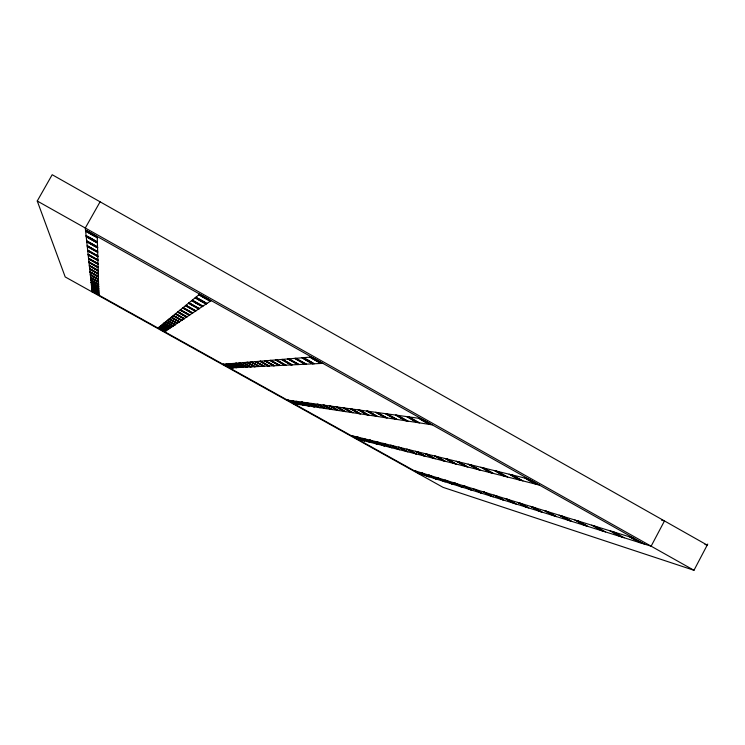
<?xml version="1.0" encoding="UTF-8"?>
<svg xmlns="http://www.w3.org/2000/svg" width="745" height="745" viewBox="0 0 745 745"><rect width="100%" height="100%" fill="white"/><g stroke="black" fill="none" stroke-linecap="round" stroke-linejoin="round"><path stroke-width="1.12" d="M704.975 544.465L707.21 545.098L52.187 174.721L37.25 201.01L65.206 276.944L443.098 487.37L693.977 570.279L707.75 544.064M100.091 201.811L85.284 228.026L92.175 291.965M157.977 328.033L199.707 294.117M164.654 331.749L211.217 300.589M223.072 364.277L311.568 357.004M229.665 367.956L322.846 363.346M287.384 400.093L421.158 418.597M293.903 403.725L432.202 424.818M350.942 435.49L528.531 478.961M357.377 439.075L539.361 485.051M661.513 520.159L664.475 520.932L651.13 546.187L417.833 473.299M413.754 470.467L633.753 538.114M480.311 492.696L481.531 493.171L472.73 488.599M443.377 481.168L444.411 481.577L436.57 477.48M90.871 279.841L98.564 284.134M165.828 321.654L173.417 325.891M239.769 362.908L247.256 367.08M312.714 403.604L320.099 407.72M384.69 443.75L391.972 447.81M455.698 483.365L462.896 487.379M90.927 280.381L98.573 284.655M165.455 321.961L172.998 326.17M238.987 362.973L246.427 367.127M311.522 403.436L318.869 407.534M383.098 443.359L390.343 447.4M453.724 482.76L460.876 486.746M91.132 282.29L98.629 286.471M164.161 323.013L171.555 327.139M236.221 363.197L243.522 367.266M307.34 402.859L314.548 406.872M377.529 441.999L384.644 445.957M446.814 480.627L453.826 484.548M91.188 282.802L98.638 286.955M163.807 323.302L171.164 327.4M235.476 363.262L242.73 367.304M306.204 402.7L313.366 406.696M376.02 441.627L383.088 445.566M444.933 480.05L451.908 483.943M91.384 284.609L98.685 288.688M162.578 324.298L169.785 328.322M232.859 363.476L239.974 367.443M302.237 402.151L309.259 406.062M370.731 440.332L377.668 444.197M438.358 478.029L445.203 481.847M91.43 285.102L98.703 289.153M162.242 324.569L169.413 328.573M232.142 363.532L239.22 367.481M301.157 402.002L308.141 405.895M369.287 439.978L376.188 443.824M91.616 286.825L98.74 290.792M161.069 325.528L168.109 329.448M229.646 363.737L236.593 367.611M297.367 401.481L304.23 405.299M364.249 438.749L371.029 442.521M430.303 475.552L436.998 479.286M91.672 287.291L98.759 291.239M160.752 325.779L167.746 329.681M228.976 363.793L235.886 367.648M296.342 401.332L303.168 405.14M362.88 438.414L369.622 442.167M428.599 475.031L435.257 478.746M91.849 288.92L98.796 292.794M159.635 326.692L166.508 330.519M226.592 363.988L233.381 367.769M292.738 400.838L299.443 404.572M358.075 437.231L364.696 440.919M422.629 473.196L429.167 476.837M91.896 289.367L98.815 293.223M159.337 326.934L166.163 330.743M225.949 364.044L232.701 367.806M291.761 400.698L298.428 404.414M356.771 436.915L363.355 440.584M421 472.693L427.509 476.325M92.063 290.932L98.852 294.713M158.266 327.8L164.98 331.534M223.686 364.231L230.317 367.918M288.315 400.223L294.871 403.874M352.189 435.797L358.662 439.401M415.3 470.942L421.698 474.509M92.11 291.351L420.115 474.006M88.115 254.306L97.893 259.781M183.186 307.545L192.787 312.928M276.619 359.872L286.061 365.162M368.468 411.315L377.743 416.511M458.762 461.881L467.879 466.994M547.538 511.601L556.515 516.63M88.208 255.181L97.912 260.62M182.59 308.03L192.126 313.375M275.361 359.975L284.73 365.227M366.559 411.044L375.778 416.213M456.229 461.257L465.29 466.333M544.409 510.642L553.321 515.633M88.543 258.226L97.995 263.516M180.523 309.715L189.817 314.912M270.975 360.338L280.12 365.46M359.937 410.132L368.933 415.17M447.447 459.116L456.294 464.06M533.541 507.298L542.248 512.169M88.627 259.046L98.014 264.298M179.964 310.162L189.193 315.331M269.792 360.44L278.872 365.516M358.159 409.89L367.089 414.881M445.082 458.529L453.863 463.446M530.608 506.395L539.25 511.238M88.934 261.905L98.089 267.027M178.027 311.736L187.032 316.774M265.686 360.776L274.551 365.73M351.947 409.024L360.664 413.903M436.84 456.517L445.417 461.313M520.392 503.257L528.838 507.978M89.018 262.668L98.107 267.753M177.506 312.164L186.446 317.165M264.577 360.869L273.378 365.786M350.271 408.791L358.932 413.643M434.605 455.968L443.135 460.736M517.635 502.409L526.026 507.103M89.307 265.35L98.182 270.314M175.68 313.645L184.415 318.525M260.713 361.185L269.317 365.991M344.423 407.99L352.897 412.721M426.857 454.068L435.192 458.734M508.025 499.448L516.229 504.039M89.381 266.077L98.2 271.003M175.196 314.045L183.866 318.897M259.67 361.269L268.219 366.046M342.849 407.766L351.258 412.469M424.752 453.556L433.041 458.184M505.417 498.647L513.575 503.21M89.651 268.591L98.266 273.406M173.483 315.433L181.957 320.173M256.038 361.567L264.382 366.233M337.345 407.003L345.568 411.603M417.442 451.768L425.553 456.294M496.356 495.863L504.337 500.323M89.726 269.271L98.284 274.058M173.017 315.815L181.445 320.518M255.051 361.651L263.348 366.289M335.855 406.798L344.032 411.37M415.468 451.284L423.523 455.782M493.907 495.108L501.841 499.541M89.987 271.646L98.349 276.321M171.406 317.128L179.638 321.728M251.624 361.93L259.735 366.466M330.668 406.081L338.668 410.551M408.567 449.598L416.446 453.994M485.34 492.482L493.115 496.822M90.052 272.288L98.359 276.935M170.968 317.482L179.154 322.054M250.692 362.005L258.757 366.512M329.262 405.885L337.215 410.327M406.696 449.133L414.537 453.509M483.021 491.765L490.75 496.077M90.294 274.533L98.424 279.068M169.441 318.72L177.45 323.19M247.452 362.275L255.349 366.68M324.354 405.215L332.14 409.554M400.177 447.54L407.85 451.824M474.928 489.279L482.49 493.497M90.359 275.138L98.433 279.645M169.031 319.056L176.984 323.498M246.576 362.349L254.427 366.726M323.023 405.029L330.761 409.35M398.407 447.102L406.034 451.368M90.592 277.261L98.489 281.666M167.588 320.229L175.382 324.578M243.513 362.601L251.195 366.885M318.385 404.386L325.956 408.614M392.224 445.594L399.702 449.766M465.057 486.243L472.432 490.359M90.648 277.829L98.508 282.215M167.197 320.546L174.945 324.867M242.674 362.666L250.32 366.931M317.119 404.209L324.652 408.418M390.548 445.184L397.979 449.328M462.98 485.6L470.309 489.698M37.25 201.01L693.977 570.279M85.489 229.916L644.369 544.073M85.628 231.183L97.278 237.73M198.85 294.815L210.267 301.231M309.762 357.153L320.946 363.439M418.429 418.224L429.39 424.38M524.927 478.076L535.664 484.11M629.311 536.745L639.843 542.658M86.094 235.56L97.399 241.901M195.888 297.218L206.961 303.438M303.504 357.665L314.362 363.765M409.014 416.921L419.659 422.899M512.476 475.031L522.915 480.897M613.945 532.023L624.189 537.769M86.224 236.724L97.427 243.019M195.097 297.86L206.076 304.035M301.837 357.805L312.602 363.849M406.491 416.576L417.051 422.499M509.142 474.211L519.498 480.031M609.829 530.757L619.989 536.456M86.662 240.775L97.53 246.874M192.359 300.086L203.022 306.074M296.044 358.28L306.512 364.147M397.765 415.365L408.037 421.13M497.586 471.389L507.671 477.042M595.562 526.37L605.452 531.921M86.774 241.855L97.558 247.908M191.623 300.691L202.202 306.623M294.489 358.401L304.873 364.231M395.427 415.04L405.615 420.757M494.484 470.626L504.486 476.241M591.726 525.188L601.541 530.701M87.184 245.608L97.66 251.484M189.081 302.759L199.371 308.523M289.107 358.848L299.211 364.51M387.307 413.922L397.225 419.482M483.738 468L493.479 473.457M578.446 521.109L588.01 526.473M87.286 246.623L97.688 252.453M188.401 303.308L198.608 309.035M287.663 358.969L297.683 364.584M385.128 413.615L394.971 419.137M480.851 467.292L490.517 472.712M574.87 520.01L584.369 525.327M87.668 250.106L97.781 255.777M186.026 305.236L195.963 310.805M282.653 359.379L292.403 364.845M377.566 412.572L387.158 417.945M470.831 464.833L480.246 470.114M562.475 516.192L571.732 521.379M87.761 251.046L97.8 256.671M185.393 305.748L195.255 311.28M281.303 359.49L290.988 364.92M375.527 412.292L385.053 417.619M468.13 464.172L477.48 469.415M559.141 515.168L568.333 520.317M97.25 236.528L98.861 295.113M273.964 365.674L265.136 360.915L273.964 365.674M275.985 359.928L285.391 365.199L275.985 359.928M631.127 537.35L642.507 543.45L631.127 537.35M279.496 365.395L270.388 360.384L279.496 365.395M281.973 359.435L291.695 364.882L281.973 359.435M288.38 358.904L298.447 364.547L288.38 358.904M295.262 358.345L305.683 364.193L295.262 358.345M287.849 400.158L294.387 403.799L287.849 400.158M292.245 400.773L298.931 404.488L292.245 400.773M296.855 401.406L303.699 405.215L296.855 401.406M301.688 402.077L308.728 405.941L301.688 402.077M306.772 402.775L313.98 406.742L306.772 402.775M312.118 403.52L319.521 407.58L312.118 403.52M317.752 404.293L325.351 408.465L317.752 404.293M323.693 405.122L331.497 409.405L323.693 405.122M329.961 405.988L337.988 410.393L329.961 405.988M336.6 406.9L344.861 411.436L336.6 406.9M343.631 407.878L352.143 412.544L343.631 407.878M351.1 408.912L359.872 413.726L351.1 408.912M359.043 410.011L368.095 414.974L359.043 410.011M367.508 411.184L376.849 416.306L367.508 411.184M376.542 412.432L386.208 417.731L376.542 412.432M386.217 413.764L396.219 419.258L386.217 413.764M396.591 415.207L401.881 418.643L406.956 420.897L396.591 415.207M351.565 435.639L358.075 439.215L351.565 435.639M407.748 416.744L413.186 420.31L418.513 422.648L407.748 416.744M357.423 437.073L364.091 440.733L357.423 437.073M363.56 438.582L370.386 442.325L363.56 438.582M370.004 440.155L376.998 443.992L370.004 440.155M376.774 441.813L383.945 445.752L376.774 441.813M383.889 443.554L391.246 447.596L383.889 443.554M86.886 241.278C96.878 248.588 105.315 250.627 86.886 241.278M391.386 445.389L398.938 449.533L391.386 445.389M87.398 246.083L97.669 251.968L87.398 246.083M399.283 447.326L407.04 451.582L399.283 447.326M87.873 250.553L97.791 256.224L87.873 250.553M407.627 449.365L415.598 453.742L407.627 449.365M88.32 254.725L97.902 260.201L88.32 254.725M416.455 451.526L424.659 456.024L416.455 451.526M88.73 258.627L98.005 263.916L88.73 258.627M425.805 453.817L434.251 458.454L425.805 453.817M89.121 262.277L98.098 267.39L89.121 262.277M435.723 456.238L444.42 461.015L435.723 456.238M89.484 265.704L98.191 270.659L89.484 265.704M446.264 458.818L455.242 463.753L446.264 458.818M89.828 268.926L98.275 273.732L89.828 268.926M457.486 461.574L466.761 466.659L457.486 461.574M90.154 271.972L98.349 276.628L90.154 271.972M469.471 464.508L479.063 469.769L469.471 464.508M90.462 274.84L98.433 279.356L90.462 274.84M482.294 467.637L492.212 473.084L482.294 467.637M90.75 277.55L98.498 281.945L90.75 277.55M496.03 471.008L500.836 474.174L506.311 476.642L496.03 471.008M414.527 470.7L421 474.258L414.527 470.7M91.02 280.12L98.564 284.394L91.02 280.12M510.8 474.621L515.717 477.89L521.463 480.469L510.8 474.621M421.81 472.945L428.44 476.586L421.81 472.945M91.281 282.551L98.629 286.713L91.281 282.551M429.455 475.291L436.235 479.016L429.455 475.291M91.523 284.86L98.694 288.92L91.523 284.86M91.756 287.067L98.75 291.016L91.756 287.067M445.873 480.339L452.997 484.25L445.873 480.339M91.98 289.153L98.806 293.008L91.98 289.153M454.711 483.058L462.021 487.072L454.711 483.058M92.194 291.155L98.861 294.918L92.194 291.155M192.266 300.412L195.562 302.88L202.612 306.353L192.266 300.412M464.014 485.917L471.52 490.042L464.014 485.917M188.997 303.057L198.99 308.784L188.997 303.057M185.961 305.524L195.609 311.038L185.961 305.524M484.185 492.119L492.1 496.468L484.185 492.119M183.13 307.815L192.452 313.151L183.13 307.815M495.127 495.49L503.275 499.96L495.127 495.49M180.476 309.967L189.509 315.126L180.476 309.967M506.712 499.048L515.102 503.657L506.712 499.048M519.004 502.828L527.656 507.578L519.004 502.828M177.99 311.987L186.744 316.97L177.99 311.987M175.652 313.878L184.145 318.711L175.652 313.878M532.07 506.842L540.982 511.74L532.07 506.842M545.973 511.117L555.174 516.173L545.973 511.117M173.455 315.656L181.696 320.35L173.455 315.656M560.799 515.68L570.307 520.895L560.799 515.68M171.378 317.333L179.396 321.887L171.378 317.333M576.649 520.55L586.492 525.951L576.649 520.55M169.422 318.925L177.217 323.349L169.422 318.925M167.569 320.424L175.159 324.727L167.569 320.424M593.635 525.774L603.832 531.371L593.635 525.774M611.878 531.381L616.292 534.37L622.447 537.182L611.878 531.381M165.818 321.84L173.213 326.031L165.818 321.84M164.151 323.19L171.359 327.269L164.151 323.19M162.578 324.466L169.599 328.443L162.578 324.466M161.069 325.686L167.932 329.56L161.069 325.686M159.644 326.85L166.331 330.631L159.644 326.85M158.275 327.949L164.813 331.646L158.275 327.949M260.471 361.297L268.759 366.019L260.471 361.297M255.814 361.679L263.87 366.261L255.814 361.679M251.41 362.033L259.251 366.493L251.41 362.033M247.256 362.377L254.883 366.708L247.256 362.377M243.326 362.694L250.758 366.913L243.326 362.694M239.601 363.001L246.837 367.099L239.601 363.001M236.072 363.29L243.131 367.285L236.072 363.29M232.71 363.569L239.592 367.462L232.71 363.569M229.516 363.83L236.24 367.63L229.516 363.83M226.471 364.072L233.036 367.788L226.471 364.072M223.565 364.314L229.991 367.937L223.565 364.314M87.817 237.459A6.463 0.475 29.5 0 0 97.223 242.497A6.463 0.475 29.5 0 0 90.313 237.944A6.463 0.475 29.5 0 0 87.817 237.459M197.872 299.35A6.332 0.475 29.2 0 0 206.523 303.737A6.332 0.475 29.2 0 0 198.636 298.838A6.332 0.475 29.2 0 0 197.872 299.35M304.612 359.286A6.239 0.466 28.8 0 0 313.477 363.802A6.239 0.466 28.8 0 0 306.139 359.211A6.239 0.466 28.8 0 0 304.612 359.286M87.286 231.937A6.724 0.522 29.6 0 0 97.073 237.18A6.724 0.522 29.6 0 0 89.875 232.403A6.724 0.522 29.6 0 0 87.286 231.937M201.727 296.352A6.584 0.512 29.2 0 0 210.742 300.915A6.584 0.512 29.2 0 0 202.556 295.802A6.584 0.512 29.2 0 0 201.727 296.352M312.649 358.69A6.491 0.503 28.8 0 0 321.896 363.392A6.491 0.503 28.8 0 0 314.297 358.615A6.491 0.503 28.8 0 0 312.649 358.69M421.325 419.77A6.444 0.494 28.4 0 0 430.787 424.594A6.444 0.494 28.4 0 0 423.765 420.143A6.444 0.494 28.4 0 0 421.325 419.77M528.941 480.311A6.444 0.475 28.1 0 0 537.797 484.595A6.444 0.475 28.1 0 0 529.62 479.733A6.444 0.475 28.1 0 0 528.941 480.311"/></g></svg>
